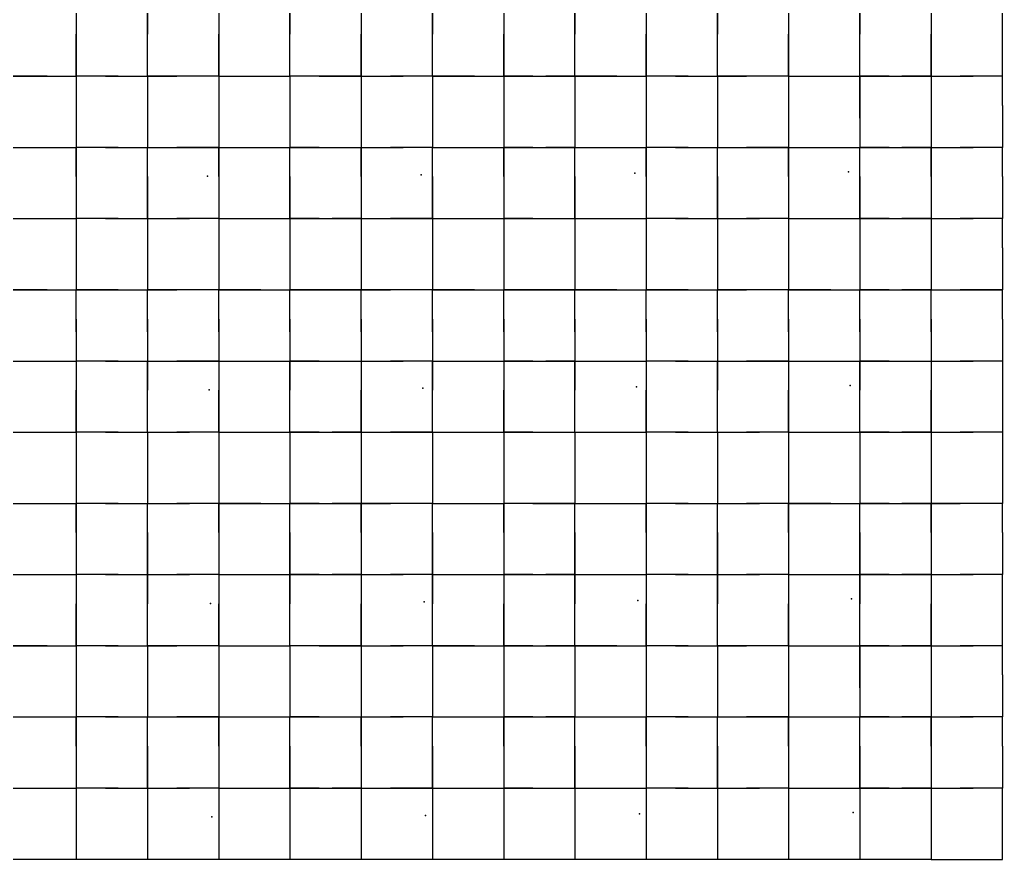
# Model space of a CAD drawing. Header units: metres. Extents: x 0 to 438, y -24 to 612.
# Drawn here: x 235.8 to 360, y 0 to 106.2 of the extents above; entities that cross this region are included whole.
import ezdxf

# ---------------------------------------------------------------- set-up
doc = ezdxf.new("R2010")
doc.units = ezdxf.units.M
doc.layers.add('LAYER_01_CUT', color=7, linetype='Continuous')
doc.layers.add('LAYER_04_GRID', color=7, linetype='Continuous')

msp = doc.modelspace()

# ---------------------------------------------------------------- linework, layer by layer
at = {"layer": 'LAYER_01_CUT'}
for points in [[(360, 140.31), (360, 135), (360, 131.31), (360, 126), (360, 122.31), (360, 117), (356.31, 117), (351, 117), (351, 111.69), (351, 108), (351, 102.69), (351, 99), (351, 93.69), (351, 90), (351, 84.69), (351, 81), (351, 75.69), (351, 72), (356.31, 72), (360, 72), (354.69, 72)], [(248.31, 117), (243, 117), (243, 111.69), (243, 108), (243, 102.69), (243, 99), (243, 93.69)], [(266.31, 117), (261, 117), (261, 111.69), (261, 108), (261, 102.69), (261, 99), (261, 93.69)], [(284.31, 117), (279, 117), (279, 111.69), (279, 108), (279, 102.69), (279, 99), (279, 93.69)], [(302.31, 117), (297, 117), (297, 111.69), (297, 108), (297, 102.69), (297, 99), (297, 93.69)], [(320.31, 117), (315, 117), (315, 111.69), (315, 108), (315, 102.69), (315, 99), (315, 93.69)], [(338.31, 117), (333, 117), (333, 111.69), (333, 108), (333, 102.69), (333, 99), (333, 93.69)], [(243, 108), (243, 104.31)], [(252, 102.69), (252, 108), (252, 104.31)], [(261, 108), (261, 104.31)], [(270, 102.69), (270, 108), (270, 104.31)], [(279, 108), (279, 104.31)], [(288, 102.69), (288, 108), (288, 104.31)], [(297, 108), (297, 104.31)], [(306, 102.69), (306, 108), (306, 104.31)], [(315, 108), (315, 104.31)], [(324, 102.69), (324, 108), (324, 104.31)], [(333, 108), (333, 104.31)], [(342, 102.69), (342, 108), (342, 104.31)], [(351, 108), (351, 104.31)], [(360, 95.31), (360, 99), (360, 104.31), (360, 108), (356.31, 108)], [(243, 99), (243, 104.31)], [(252, 99), (252, 104.31)], [(261, 99), (261, 104.31)], [(270, 99), (270, 104.31)], [(279, 99), (279, 104.31)], [(288, 99), (288, 104.31)], [(297, 99), (297, 104.31)], [(306, 99), (306, 104.31)], [(315, 99), (315, 104.31)], [(324, 99), (324, 104.31)], [(333, 99), (333, 104.31)], [(342, 99), (342, 104.31)], [(351, 99), (351, 104.31)], [(252, 99), (252, 102.69)], [(270, 99), (270, 102.69)], [(288, 99), (288, 102.69)], [(306, 99), (306, 102.69)], [(324, 99), (324, 102.69)], [(342, 99), (342, 102.69)], [(239.31, 99), (234, 99), (234, 93.69)], [(234, 99), (237.69, 99)], [(237.69, 99), (243, 99)], [(239.31, 99), (243, 99)], [(248.31, 99), (243, 99)], [(246.69, 99), (243, 99)], [(243, 99), (243, 95.31)], [(246.69, 99), (252, 99)], [(248.31, 99), (252, 99)], [(257.31, 99), (252, 99), (252, 93.69)], [(252, 99), (252, 95.31)], [(252, 99), (255.69, 99)], [(261, 99), (255.69, 99)], [(261, 99), (257.31, 99)], [(261, 99), (261, 95.31)], [(261, 99), (266.31, 99)], [(261, 99), (264.69, 99)], [(264.69, 99), (270, 99)], [(266.31, 99), (270, 99)], [(275.31, 99), (270, 99), (270, 93.69)], [(273.69, 99), (270, 99)], [(270, 99), (270, 95.31)], [(273.69, 99), (279, 99)], [(279, 99), (275.31, 99)], [(279, 99), (279, 95.31)], [(279, 99), (284.31, 99)], [(279, 99), (282.69, 99)], [(288, 99), (282.69, 99)], [(288, 99), (284.31, 99)], [(293.31, 99), (288, 99), (288, 93.69)], [(288, 99), (288, 95.31)], [(288, 99), (291.69, 99)], [(291.69, 99), (297, 99)], [(293.31, 99), (297, 99)], [(300.69, 99), (297, 99)], [(297, 99), (297, 95.31)], [(297, 99), (302.31, 99)], [(300.69, 99), (306, 99)], [(306, 99), (302.31, 99)], [(311.31, 99), (306, 99), (306, 93.69)], [(306, 99), (306, 95.31)], [(306, 99), (309.69, 99)], [(309.69, 99), (315, 99)], [(311.31, 99), (315, 99)], [(320.31, 99), (315, 99)], [(318.69, 99), (315, 99)], [(315, 99), (315, 95.31)], [(318.69, 99), (324, 99)], [(320.31, 99), (324, 99)], [(329.31, 99), (324, 99), (324, 93.69)], [(324, 99), (324, 95.31)], [(324, 99), (327.69, 99)], [(333, 99), (327.69, 99)], [(333, 99), (329.31, 99)], [(333, 99), (333, 95.31)], [(333, 99), (338.31, 99)], [(333, 99), (336.69, 99)], [(336.69, 99), (342, 99)], [(338.31, 99), (342, 99)], [(342, 93.69), (342, 99), (342, 95.31)], [(345.69, 99), (342, 99)], [(342, 99), (347.31, 99)], [(345.69, 99), (351, 99)], [(351, 99), (347.31, 99)], [(351, 99), (351, 95.31)], [(351, 99), (356.31, 99)], [(351, 99), (354.69, 99)], [(360, 99), (354.69, 99)], [(360, 99), (356.31, 99)], [(243, 95.31), (243, 90)], [(252, 95.31), (252, 90)], [(261, 95.31), (261, 90)], [(270, 95.31), (270, 90)], [(279, 95.31), (279, 90)], [(288, 95.31), (288, 90)], [(297, 95.31), (297, 90)], [(306, 95.31), (306, 90)], [(315, 95.31), (315, 90)], [(324, 95.31), (324, 90)], [(333, 95.31), (333, 90)], [(342, 95.31), (342, 90)], [(351, 95.31), (351, 90)], [(360, 95.31), (360, 90)], [(243, 93.69), (243, 90)], [(252, 93.69), (252, 90)], [(261, 93.69), (261, 90)], [(270, 93.69), (270, 90)], [(279, 93.69), (279, 90)], [(288, 93.69), (288, 90)], [(297, 93.69), (297, 90)], [(306, 93.69), (306, 90)], [(315, 93.69), (315, 90)], [(324, 93.69), (324, 90)], [(333, 93.69), (333, 90)], [(342, 93.69), (342, 90)], [(234, 84.69), (234, 90), (239.31, 90), (243, 90), (243, 84.69), (243, 81), (243, 75.69)], [(234, 90), (237.69, 90)], [(237.69, 90), (243, 90)], [(248.31, 90), (243, 90)], [(246.69, 90), (243, 90)], [(243, 86.31), (243, 90)], [(246.69, 90), (252, 90)], [(248.31, 90), (252, 90)], [(252, 84.69), (252, 90), (257.31, 90), (261, 90), (261, 84.69), (261, 81), (261, 75.69)], [(252, 86.31), (252, 90)], [(252, 90), (255.69, 90)], [(261, 90), (255.69, 90)], [(261, 86.31), (261, 90)], [(261, 90), (266.31, 90)], [(261, 90), (264.69, 90)], [(264.69, 90), (270, 90)], [(266.31, 90), (270, 90)], [(270, 84.69), (270, 90), (275.31, 90), (279, 90), (279, 84.69), (279, 81), (279, 75.69)], [(273.69, 90), (270, 90)], [(270, 86.31), (270, 90)], [(273.69, 90), (279, 90)], [(279, 86.31), (279, 90)], [(279, 90), (284.31, 90)], [(279, 90), (282.69, 90)], [(288, 90), (282.69, 90)], [(288, 90), (284.31, 90)], [(288, 84.69), (288, 90), (293.31, 90), (297, 90), (297, 84.69), (297, 81), (297, 75.69)], [(288, 86.31), (288, 90)], [(288, 90), (291.69, 90)], [(291.69, 90), (297, 90)], [(300.69, 90), (297, 90)], [(297, 86.31), (297, 90)], [(297, 90), (302.31, 90)], [(300.69, 90), (306, 90)], [(306, 90), (302.31, 90)], [(306, 84.69), (306, 90), (311.31, 90), (315, 90), (315, 84.69), (315, 81), (315, 75.69)], [(306, 86.31), (306, 90)], [(306, 90), (309.69, 90)], [(309.69, 90), (315, 90)], [(320.31, 90), (315, 90)], [(318.69, 90), (315, 90)], [(315, 86.31), (315, 90)], [(318.69, 90), (324, 90)], [(320.31, 90), (324, 90)], [(324, 84.69), (324, 90), (329.31, 90), (333, 90), (333, 84.69), (333, 81), (333, 75.69)], [(324, 86.31), (324, 90)], [(324, 90), (327.69, 90)], [(333, 90), (327.69, 90)], [(333, 86.31), (333, 90)], [(333, 90), (338.31, 90)], [(333, 90), (336.69, 90)], [(336.69, 90), (342, 90)], [(338.31, 90), (342, 90)], [(342, 84.69), (342, 90), (347.31, 90)], [(345.69, 90), (342, 90)], [(342, 86.31), (342, 90)], [(345.69, 90), (351, 90)], [(351, 90), (347.31, 90)], [(351, 86.31), (351, 90)], [(351, 90), (356.31, 90)], [(351, 90), (354.69, 90)], [(360, 90), (354.69, 90)], [(360, 86.31), (360, 90), (356.31, 90)], [(243, 86.31), (243, 81)], [(252, 86.31), (252, 81)], [(261, 86.31), (261, 81)], [(270, 86.31), (270, 81)], [(279, 86.31), (279, 81)], [(288, 86.31), (288, 81)], [(297, 86.31), (297, 81)], [(306, 86.31), (306, 81)], [(315, 86.31), (315, 81)], [(324, 86.31), (324, 81)], [(333, 86.31), (333, 81)], [(342, 86.31), (342, 81)], [(351, 86.31), (351, 81)], [(360, 86.31), (360, 81)], [(252, 81), (252, 84.69)], [(270, 81), (270, 84.69)], [(288, 81), (288, 84.69)], [(306, 81), (306, 84.69)], [(324, 81), (324, 84.69)], [(342, 81), (342, 84.69)], [(234, 81), (239.31, 81)], [(234, 81), (237.69, 81)], [(237.69, 81), (243, 81)], [(239.31, 81), (243, 81)], [(248.31, 81), (243, 81)], [(246.69, 81), (243, 81)], [(243, 81), (243, 77.31)], [(246.69, 81), (252, 81)], [(248.31, 81), (252, 81), (252, 75.69)], [(252, 81), (252, 77.31)], [(252, 81), (257.31, 81)], [(252, 81), (255.69, 81)], [(261, 81), (255.69, 81)], [(261, 81), (257.31, 81)], [(261, 81), (261, 77.31)], [(261, 81), (266.31, 81)], [(261, 81), (264.69, 81)], [(264.69, 81), (270, 81)], [(266.31, 81), (270, 81), (270, 75.69)], [(273.69, 81), (270, 81)], [(270, 81), (270, 77.31)], [(270, 81), (275.31, 81)], [(273.69, 81), (279, 81)], [(279, 81), (275.31, 81)], [(279, 81), (279, 77.31)], [(279, 81), (284.31, 81)], [(279, 81), (282.69, 81)], [(288, 81), (282.69, 81)], [(284.31, 81), (288, 81), (288, 75.69)], [(288, 81), (288, 77.31)], [(288, 81), (293.31, 81)], [(288, 81), (291.69, 81)], [(291.69, 81), (297, 81)], [(293.31, 81), (297, 81)], [(300.69, 81), (297, 81)], [(297, 81), (297, 77.31)], [(297, 81), (302.31, 81)], [(300.69, 81), (306, 81)], [(302.31, 81), (306, 81), (306, 75.69)], [(306, 81), (306, 77.31)], [(306, 81), (311.31, 81)], [(306, 81), (309.69, 81)], [(309.69, 81), (315, 81)], [(311.31, 81), (315, 81)], [(320.31, 81), (315, 81)], [(318.69, 81), (315, 81)], [(315, 81), (315, 77.31)], [(318.69, 81), (324, 81)], [(320.31, 81), (324, 81), (324, 75.69)], [(324, 81), (324, 77.31)], [(324, 81), (329.31, 81)], [(324, 81), (327.69, 81)], [(333, 81), (327.69, 81)], [(333, 81), (329.31, 81)], [(333, 81), (333, 77.31)], [(333, 81), (338.31, 81)], [(333, 81), (336.69, 81)], [(336.69, 81), (342, 81)], [(338.31, 81), (342, 81), (342, 75.69)], [(345.69, 81), (342, 81)], [(342, 81), (342, 77.31)], [(342, 81), (347.31, 81)], [(345.69, 81), (351, 81)], [(351, 81), (347.31, 81)], [(351, 81), (351, 77.31)], [(351, 81), (356.31, 81)], [(351, 81), (354.69, 81)], [(360, 81), (354.69, 81)], [(360, 77.31), (360, 81), (356.31, 81)], [(243, 77.31), (243, 72)], [(252, 77.31), (252, 72)], [(261, 77.31), (261, 72)], [(270, 77.31), (270, 72)], [(279, 77.31), (279, 72)], [(288, 77.31), (288, 72)], [(297, 77.31), (297, 72)], [(306, 77.31), (306, 72)], [(315, 77.31), (315, 72)], [(324, 77.31), (324, 72)], [(333, 77.31), (333, 72)], [(342, 77.31), (342, 72)], [(351, 77.31), (351, 72)], [(360, 77.31), (360, 72)], [(243, 75.69), (243, 72)], [(252, 75.69), (252, 72)], [(261, 75.69), (261, 72)], [(270, 75.69), (270, 72)], [(279, 75.69), (279, 72)], [(288, 75.69), (288, 72)], [(297, 75.69), (297, 72)], [(306, 75.69), (306, 72)], [(315, 75.69), (315, 72)], [(324, 75.69), (324, 72)], [(333, 75.69), (333, 72)], [(342, 75.69), (342, 72)], [(239.31, 72), (234, 72), (237.69, 72)], [(237.69, 72), (243, 72)], [(239.31, 72), (243, 72)], [(248.31, 72), (243, 72), (246.69, 72)], [(243, 66.69), (243, 72)], [(243, 68.31), (243, 72)], [(246.69, 72), (252, 72)], [(248.31, 72), (252, 72)], [(257.31, 72), (252, 72), (255.69, 72)], [(252, 66.69), (252, 72)], [(252, 68.31), (252, 72)], [(261, 72), (255.69, 72)], [(261, 72), (257.31, 72)], [(266.31, 72), (261, 72), (264.69, 72)], [(261, 66.69), (261, 72)], [(261, 68.31), (261, 72)], [(264.69, 72), (270, 72)], [(266.31, 72), (270, 72)], [(275.31, 72), (270, 72), (273.69, 72)], [(270, 66.69), (270, 72)], [(270, 68.31), (270, 72)], [(273.69, 72), (279, 72)], [(279, 72), (275.31, 72)], [(284.31, 72), (279, 72), (282.69, 72)], [(279, 66.69), (279, 72)], [(279, 68.31), (279, 72)], [(288, 72), (282.69, 72)], [(288, 72), (284.31, 72)], [(293.31, 72), (288, 72), (291.69, 72)], [(288, 66.69), (288, 72)], [(288, 68.31), (288, 72)], [(291.69, 72), (297, 72)], [(293.31, 72), (297, 72)], [(302.31, 72), (297, 72), (300.69, 72)], [(297, 66.69), (297, 72)], [(297, 68.31), (297, 72)], [(300.69, 72), (306, 72)], [(306, 72), (302.31, 72)], [(311.31, 72), (306, 72), (309.69, 72)], [(306, 66.69), (306, 72)], [(306, 68.31), (306, 72)], [(309.69, 72), (315, 72)], [(311.31, 72), (315, 72)], [(320.31, 72), (315, 72), (318.69, 72)], [(315, 66.69), (315, 72)], [(315, 68.31), (315, 72)], [(318.69, 72), (324, 72)], [(320.31, 72), (324, 72)], [(329.31, 72), (324, 72), (327.69, 72)], [(324, 66.69), (324, 72)], [(324, 68.31), (324, 72)], [(333, 72), (327.69, 72)], [(333, 72), (329.31, 72)], [(338.31, 72), (333, 72), (336.69, 72)], [(333, 66.69), (333, 72)], [(333, 68.31), (333, 72)], [(336.69, 72), (342, 72)], [(338.31, 72), (342, 72)], [(342, 66.69), (342, 72), (347.31, 72)], [(345.69, 72), (342, 72)], [(342, 68.31), (342, 72)], [(345.69, 72), (351, 72)], [(351, 72), (347.31, 72)], [(351, 66.69), (351, 72)], [(351, 68.31), (351, 72)], [(351, 72), (354.69, 72)], [(360, 68.31), (360, 72)], [(243, 68.31), (243, 63)], [(252, 68.31), (252, 63)], [(261, 68.31), (261, 63)], [(270, 68.31), (270, 63)], [(279, 68.31), (279, 63)], [(288, 68.31), (288, 63)], [(297, 68.31), (297, 63)], [(306, 68.31), (306, 63)], [(315, 68.31), (315, 63)], [(324, 68.31), (324, 63)], [(333, 68.31), (333, 63)], [(342, 68.31), (342, 63)], [(360, 68.31), (360, 63), (360, 59.31), (360, 54), (360, 50.31), (360, 45), (356.31, 45), (351, 45), (351, 39.69), (351, 36), (351, 30.69), (351, 27), (351, 21.69), (351, 18), (351, 12.69), (351, 9), (351, 3.69), (351, 0), (356.31, 0), (360, 0), (360, 5.31), (360, 9), (356.31, 9)], [(351, 68.31), (351, 63)], [(243, 66.69), (243, 63)], [(252, 66.69), (252, 63)], [(261, 66.69), (261, 63)], [(270, 66.69), (270, 63)], [(279, 66.69), (279, 63)], [(288, 66.69), (288, 63)], [(297, 66.69), (297, 63)], [(306, 66.69), (306, 63)], [(315, 66.69), (315, 63)], [(324, 66.69), (324, 63)], [(333, 66.69), (333, 63)], [(342, 66.69), (342, 63)], [(351, 66.69), (351, 63)], [(234, 63), (239.31, 63)], [(234, 63), (237.69, 63)], [(237.69, 63), (243, 63)], [(239.31, 63), (243, 63), (243, 57.69), (243, 54), (243, 48.69)], [(248.31, 63), (243, 63)], [(246.69, 63), (243, 63)], [(243, 63), (243, 59.31)], [(246.69, 63), (252, 63)], [(248.31, 63), (252, 63)], [(252, 57.69), (252, 63), (252, 59.31)], [(252, 63), (257.31, 63)], [(252, 63), (255.69, 63)], [(261, 63), (255.69, 63)], [(257.31, 63), (261, 63), (261, 57.69), (261, 54), (261, 48.69)], [(261, 63), (261, 59.31)], [(261, 63), (266.31, 63)], [(261, 63), (264.69, 63)], [(264.69, 63), (270, 63)], [(266.31, 63), (270, 63)], [(270, 57.69), (270, 63), (270, 59.31)], [(273.69, 63), (270, 63)], [(270, 63), (275.31, 63)], [(273.69, 63), (279, 63)], [(275.31, 63), (279, 63), (279, 57.69), (279, 54), (279, 48.69)], [(279, 63), (279, 59.31)], [(279, 63), (284.31, 63)], [(279, 63), (282.69, 63)], [(288, 63), (282.69, 63)], [(288, 63), (284.31, 63)], [(288, 57.69), (288, 63), (288, 59.31)], [(288, 63), (293.31, 63)], [(288, 63), (291.69, 63)], [(291.69, 63), (297, 63)], [(293.31, 63), (297, 63), (297, 57.69), (297, 54), (297, 48.69)], [(300.69, 63), (297, 63)], [(297, 63), (297, 59.31)], [(297, 63), (302.31, 63)], [(300.69, 63), (306, 63)], [(306, 63), (302.31, 63)], [(306, 57.69), (306, 63), (306, 59.31)], [(306, 63), (311.31, 63)], [(306, 63), (309.69, 63)], [(309.69, 63), (315, 63)], [(311.31, 63), (315, 63), (315, 57.69), (315, 54), (315, 48.69)], [(320.31, 63), (315, 63)], [(318.69, 63), (315, 63)], [(315, 63), (315, 59.31)], [(318.69, 63), (324, 63)], [(320.31, 63), (324, 63)], [(324, 57.69), (324, 63), (324, 59.31)], [(324, 63), (329.31, 63)], [(324, 63), (327.69, 63)], [(333, 63), (327.69, 63)], [(329.31, 63), (333, 63), (333, 57.69), (333, 54), (333, 48.69)], [(333, 63), (333, 59.31)], [(333, 63), (338.31, 63)], [(333, 63), (336.69, 63)], [(336.69, 63), (342, 63)], [(338.31, 63), (342, 63)], [(342, 57.69), (342, 63), (342, 59.31)], [(345.69, 63), (342, 63)], [(342, 63), (347.31, 63)], [(345.69, 63), (351, 63)], [(347.31, 63), (351, 63), (351, 57.69), (351, 54), (351, 48.69)], [(351, 63), (351, 59.31)], [(351, 63), (356.31, 63)], [(351, 63), (354.69, 63)], [(360, 63), (354.69, 63)], [(360, 63), (356.31, 63)], [(243, 54), (243, 59.31)], [(252, 54), (252, 59.31)], [(261, 54), (261, 59.31)], [(270, 54), (270, 59.31)], [(279, 54), (279, 59.31)], [(288, 54), (288, 59.31)], [(297, 54), (297, 59.31)], [(306, 54), (306, 59.31)], [(315, 54), (315, 59.31)], [(324, 54), (324, 59.31)], [(333, 54), (333, 59.31)], [(342, 54), (342, 59.31)], [(351, 54), (351, 59.31)], [(252, 54), (252, 57.69)], [(270, 54), (270, 57.69)], [(288, 54), (288, 57.69)], [(306, 54), (306, 57.69)], [(324, 54), (324, 57.69)], [(342, 54), (342, 57.69)], [(234, 54), (239.31, 54)], [(234, 54), (237.69, 54)], [(237.69, 54), (243, 54)], [(239.31, 54), (243, 54)], [(248.31, 54), (243, 54)], [(246.69, 54), (243, 54)], [(243, 54), (243, 50.31)], [(246.69, 54), (252, 54)], [(248.31, 54), (252, 54), (252, 48.69)], [(252, 54), (252, 50.31)], [(252, 54), (257.31, 54)], [(252, 54), (255.69, 54)], [(261, 54), (255.69, 54)], [(261, 54), (257.31, 54)], [(261, 54), (261, 50.31)], [(261, 54), (266.31, 54)], [(261, 54), (264.69, 54)], [(264.69, 54), (270, 54)], [(266.31, 54), (270, 54), (270, 48.69)], [(273.69, 54), (270, 54)], [(270, 54), (270, 50.31)], [(270, 54), (275.31, 54)], [(273.69, 54), (279, 54)], [(279, 54), (275.31, 54)], [(279, 54), (279, 50.31)], [(279, 54), (284.31, 54)], [(279, 54), (282.69, 54)], [(288, 54), (282.69, 54)], [(284.31, 54), (288, 54), (288, 48.69)], [(288, 54), (288, 50.31)], [(288, 54), (293.31, 54)], [(288, 54), (291.69, 54)], [(291.69, 54), (297, 54)], [(293.31, 54), (297, 54)], [(300.69, 54), (297, 54)], [(297, 54), (297, 50.31)], [(297, 54), (302.31, 54)], [(300.69, 54), (306, 54)], [(302.31, 54), (306, 54), (306, 48.69)], [(306, 54), (306, 50.31)], [(306, 54), (311.31, 54)], [(306, 54), (309.69, 54)], [(309.69, 54), (315, 54)], [(311.31, 54), (315, 54)], [(320.31, 54), (315, 54)], [(318.69, 54), (315, 54)], [(315, 54), (315, 50.31)], [(318.69, 54), (324, 54)], [(320.31, 54), (324, 54), (324, 48.69)], [(324, 54), (324, 50.31)], [(324, 54), (329.31, 54)], [(324, 54), (327.69, 54)], [(333, 54), (327.69, 54)], [(333, 54), (329.31, 54)], [(333, 54), (333, 50.31)], [(333, 54), (338.31, 54)], [(333, 54), (336.69, 54)], [(336.69, 54), (342, 54)], [(338.31, 54), (342, 54), (342, 48.69)], [(345.69, 54), (342, 54)], [(342, 54), (342, 50.31)], [(342, 54), (347.31, 54)], [(345.69, 54), (351, 54)], [(351, 54), (347.31, 54)], [(351, 54), (351, 50.31)], [(351, 54), (356.31, 54)], [(351, 54), (354.69, 54)], [(360, 54), (354.69, 54)], [(360, 54), (356.31, 54)], [(243, 50.31), (243, 45)], [(252, 50.31), (252, 45)], [(261, 50.31), (261, 45)], [(270, 50.31), (270, 45)], [(279, 50.31), (279, 45)], [(288, 50.31), (288, 45)], [(297, 50.31), (297, 45)], [(306, 50.31), (306, 45)], [(315, 50.31), (315, 45)], [(324, 50.31), (324, 45)], [(333, 50.31), (333, 45)], [(342, 50.31), (342, 45)], [(351, 50.31), (351, 45)], [(243, 48.69), (243, 45)], [(252, 48.69), (252, 45)], [(261, 48.69), (261, 45)], [(270, 48.69), (270, 45)], [(279, 48.69), (279, 45)], [(288, 48.69), (288, 45)], [(297, 48.69), (297, 45)], [(306, 48.69), (306, 45)], [(315, 48.69), (315, 45)], [(324, 48.69), (324, 45)], [(333, 48.69), (333, 45)], [(342, 48.69), (342, 45)], [(351, 48.69), (351, 45)], [(234, 39.69), (234, 45), (239.31, 45)], [(234, 45), (237.69, 45)], [(237.69, 45), (243, 45)], [(239.31, 45), (243, 45)], [(248.31, 45), (243, 45), (243, 39.69), (243, 36), (243, 30.69), (243, 27), (243, 21.69)], [(246.69, 45), (243, 45)], [(243, 41.31), (243, 45)], [(246.69, 45), (252, 45)], [(248.31, 45), (252, 45)], [(252, 39.69), (252, 45), (257.31, 45)], [(252, 41.31), (252, 45)], [(252, 45), (255.69, 45)], [(261, 45), (255.69, 45)], [(261, 45), (257.31, 45)], [(266.31, 45), (261, 45), (261, 39.69), (261, 36), (261, 30.69), (261, 27), (261, 21.69)], [(261, 41.31), (261, 45)], [(261, 45), (264.69, 45)], [(264.69, 45), (270, 45)], [(266.31, 45), (270, 45)], [(270, 39.69), (270, 45), (275.31, 45)], [(273.69, 45), (270, 45)], [(270, 41.31), (270, 45)], [(273.69, 45), (279, 45)], [(279, 45), (275.31, 45)], [(284.31, 45), (279, 45), (279, 39.69), (279, 36), (279, 30.69), (279, 27), (279, 21.69)], [(279, 41.31), (279, 45)], [(279, 45), (282.69, 45)], [(288, 45), (282.69, 45)], [(288, 45), (284.31, 45)], [(288, 39.69), (288, 45), (293.31, 45)], [(288, 41.31), (288, 45)], [(288, 45), (291.69, 45)], [(291.69, 45), (297, 45)], [(293.31, 45), (297, 45)], [(302.31, 45), (297, 45), (297, 39.69), (297, 36), (297, 30.69), (297, 27), (297, 21.69)], [(300.69, 45), (297, 45)], [(297, 41.31), (297, 45)], [(300.69, 45), (306, 45)], [(306, 45), (302.31, 45)], [(306, 39.69), (306, 45), (311.31, 45)], [(306, 41.31), (306, 45)], [(306, 45), (309.69, 45)], [(309.69, 45), (315, 45)], [(311.31, 45), (315, 45)], [(320.31, 45), (315, 45), (315, 39.69), (315, 36), (315, 30.69), (315, 27), (315, 21.69)], [(318.69, 45), (315, 45)], [(315, 41.31), (315, 45)], [(318.69, 45), (324, 45)], [(320.31, 45), (324, 45)], [(324, 39.69), (324, 45), (329.31, 45)], [(324, 41.31), (324, 45)], [(324, 45), (327.69, 45)], [(333, 45), (327.69, 45)], [(333, 45), (329.31, 45)], [(338.31, 45), (333, 45), (333, 39.69), (333, 36), (333, 30.69), (333, 27), (333, 21.69)], [(333, 41.31), (333, 45)], [(333, 45), (336.69, 45)], [(336.69, 45), (342, 45)], [(338.31, 45), (342, 45)], [(342, 39.69), (342, 45), (347.31, 45)], [(345.69, 45), (342, 45)], [(342, 41.31), (342, 45)], [(345.69, 45), (351, 45)], [(351, 45), (347.31, 45)], [(351, 41.31), (351, 45)], [(351, 45), (354.69, 45)], [(360, 45), (354.69, 45)], [(360, 41.31), (360, 45)], [(243, 41.31), (243, 36)], [(252, 41.31), (252, 36)], [(261, 41.31), (261, 36)], [(270, 41.31), (270, 36)], [(279, 41.31), (279, 36)], [(288, 41.31), (288, 36)], [(297, 41.31), (297, 36)], [(306, 41.31), (306, 36)], [(315, 41.31), (315, 36)], [(324, 41.31), (324, 36)], [(333, 41.31), (333, 36)], [(342, 41.31), (342, 36)], [(351, 41.31), (351, 36)], [(360, 41.31), (360, 36)], [(252, 36), (252, 39.69)], [(270, 36), (270, 39.69)], [(288, 36), (288, 39.69)], [(306, 36), (306, 39.69)], [(324, 36), (324, 39.69)], [(342, 36), (342, 39.69)], [(234, 36), (239.31, 36)], [(234, 36), (237.69, 36)], [(237.69, 36), (243, 36)], [(239.31, 36), (243, 36)], [(248.31, 36), (243, 36)], [(246.69, 36), (243, 36)], [(243, 36), (243, 32.31)], [(246.69, 36), (252, 36)], [(248.31, 36), (252, 36)], [(252, 30.69), (252, 36), (252, 32.31)], [(252, 36), (257.31, 36)], [(252, 36), (255.69, 36)], [(261, 36), (255.69, 36)], [(261, 36), (257.31, 36)], [(261, 36), (261, 32.31)], [(261, 36), (266.31, 36)], [(261, 36), (264.69, 36)], [(264.69, 36), (270, 36)], [(266.31, 36), (270, 36)], [(270, 30.69), (270, 36), (270, 32.31)], [(273.69, 36), (270, 36)], [(270, 36), (275.31, 36)], [(273.69, 36), (279, 36)], [(279, 36), (275.31, 36)], [(279, 36), (279, 32.31)], [(279, 36), (284.31, 36)], [(279, 36), (282.69, 36)], [(288, 36), (282.69, 36)], [(288, 36), (284.31, 36)], [(288, 30.69), (288, 36), (288, 32.31)], [(288, 36), (293.31, 36)], [(288, 36), (291.69, 36)], [(291.69, 36), (297, 36)], [(293.31, 36), (297, 36)], [(300.69, 36), (297, 36)], [(297, 36), (297, 32.31)], [(297, 36), (302.31, 36)], [(300.69, 36), (306, 36)], [(306, 36), (302.31, 36)], [(306, 30.69), (306, 36), (306, 32.31)], [(306, 36), (311.31, 36)], [(306, 36), (309.69, 36)], [(309.69, 36), (315, 36)], [(311.31, 36), (315, 36)], [(320.31, 36), (315, 36)], [(318.69, 36), (315, 36)], [(315, 36), (315, 32.31)], [(318.69, 36), (324, 36)], [(320.31, 36), (324, 36)], [(324, 30.69), (324, 36), (324, 32.31)], [(324, 36), (329.31, 36)], [(324, 36), (327.69, 36)], [(333, 36), (327.69, 36)], [(333, 36), (329.31, 36)], [(333, 36), (333, 32.31)], [(333, 36), (338.31, 36)], [(333, 36), (336.69, 36)], [(336.69, 36), (342, 36)], [(338.31, 36), (342, 36)], [(342, 30.69), (342, 36), (342, 32.31)], [(345.69, 36), (342, 36)], [(342, 36), (347.31, 36)], [(345.69, 36), (351, 36)], [(351, 36), (347.31, 36)], [(351, 36), (351, 32.31)], [(351, 36), (356.31, 36)], [(351, 36), (354.69, 36)], [(360, 36), (354.69, 36)], [(360, 23.31), (360, 27), (360, 32.31), (360, 36), (356.31, 36)], [(243, 27), (243, 32.31)], [(252, 27), (252, 32.31)], [(261, 27), (261, 32.31)], [(270, 27), (270, 32.31)], [(279, 27), (279, 32.31)], [(288, 27), (288, 32.31)], [(297, 27), (297, 32.31)], [(306, 27), (306, 32.31)], [(315, 27), (315, 32.31)], [(324, 27), (324, 32.31)], [(333, 27), (333, 32.31)], [(342, 27), (342, 32.31)], [(351, 27), (351, 32.31)], [(252, 27), (252, 30.69)], [(270, 27), (270, 30.69)], [(288, 27), (288, 30.69)], [(306, 27), (306, 30.69)], [(324, 27), (324, 30.69)], [(342, 27), (342, 30.69)], [(239.31, 27), (234, 27), (234, 21.69)], [(234, 27), (237.69, 27)], [(237.69, 27), (243, 27)], [(239.31, 27), (243, 27)], [(248.31, 27), (243, 27)], [(246.69, 27), (243, 27)], [(243, 27), (243, 23.31)], [(246.69, 27), (252, 27)], [(248.31, 27), (252, 27)], [(257.31, 27), (252, 27), (252, 21.69)], [(252, 27), (252, 23.31)], [(252, 27), (255.69, 27)], [(261, 27), (255.69, 27)], [(261, 27), (257.31, 27)], [(261, 27), (261, 23.31)], [(261, 27), (266.31, 27)], [(261, 27), (264.69, 27)], [(264.69, 27), (270, 27)], [(266.31, 27), (270, 27)], [(275.31, 27), (270, 27), (270, 21.69)], [(273.69, 27), (270, 27)], [(270, 27), (270, 23.31)], [(273.69, 27), (279, 27)], [(279, 27), (275.31, 27)], [(279, 27), (279, 23.31)], [(279, 27), (284.31, 27)], [(279, 27), (282.69, 27)], [(288, 27), (282.69, 27)], [(288, 27), (284.31, 27)], [(293.31, 27), (288, 27), (288, 21.69)], [(288, 27), (288, 23.31)], [(288, 27), (291.69, 27)], [(291.69, 27), (297, 27)], [(293.31, 27), (297, 27)], [(300.69, 27), (297, 27)], [(297, 27), (297, 23.31)], [(297, 27), (302.31, 27)], [(300.69, 27), (306, 27)], [(306, 27), (302.31, 27)], [(311.31, 27), (306, 27), (306, 21.69)], [(306, 27), (306, 23.31)], [(306, 27), (309.69, 27)], [(309.69, 27), (315, 27)], [(311.31, 27), (315, 27)], [(320.31, 27), (315, 27)], [(318.69, 27), (315, 27)], [(315, 27), (315, 23.31)], [(318.69, 27), (324, 27)], [(320.31, 27), (324, 27)], [(329.31, 27), (324, 27), (324, 21.69)], [(324, 27), (324, 23.31)], [(324, 27), (327.69, 27)], [(333, 27), (327.69, 27)], [(333, 27), (329.31, 27)], [(333, 27), (333, 23.31)], [(333, 27), (338.31, 27)], [(333, 27), (336.69, 27)], [(336.69, 27), (342, 27)], [(338.31, 27), (342, 27)], [(342, 21.69), (342, 27), (342, 23.31)], [(345.69, 27), (342, 27)], [(342, 27), (347.31, 27)], [(345.69, 27), (351, 27)], [(351, 27), (347.31, 27)], [(351, 27), (351, 23.31)], [(351, 27), (356.31, 27)], [(351, 27), (354.69, 27)], [(360, 27), (354.69, 27)], [(360, 27), (356.31, 27)], [(243, 23.31), (243, 18)], [(252, 23.31), (252, 18)], [(261, 23.31), (261, 18)], [(270, 23.31), (270, 18)], [(279, 23.31), (279, 18)], [(288, 23.31), (288, 18)], [(297, 23.31), (297, 18)], [(306, 23.31), (306, 18)], [(315, 23.31), (315, 18)], [(324, 23.31), (324, 18)], [(333, 23.31), (333, 18)], [(342, 23.31), (342, 18)], [(351, 23.31), (351, 18)], [(360, 23.31), (360, 18)], [(243, 21.69), (243, 18)], [(252, 21.69), (252, 18)], [(261, 21.69), (261, 18)], [(270, 21.69), (270, 18)], [(279, 21.69), (279, 18)], [(288, 21.69), (288, 18)], [(297, 21.69), (297, 18)], [(306, 21.69), (306, 18)], [(315, 21.69), (315, 18)], [(324, 21.69), (324, 18)], [(333, 21.69), (333, 18)], [(342, 21.69), (342, 18)], [(234, 12.69), (234, 18), (239.31, 18), (243, 18), (243, 12.69), (243, 9), (243, 3.69)], [(234, 18), (237.69, 18)], [(237.69, 18), (243, 18)], [(248.31, 18), (243, 18)], [(246.69, 18), (243, 18)], [(243, 14.31), (243, 18)], [(246.69, 18), (252, 18)], [(248.31, 18), (252, 18)], [(252, 12.69), (252, 18), (257.31, 18), (261, 18), (261, 12.69), (261, 9), (261, 3.69)], [(252, 14.31), (252, 18)], [(252, 18), (255.69, 18)], [(261, 18), (255.69, 18)], [(261, 14.31), (261, 18)], [(261, 18), (266.31, 18)], [(261, 18), (264.69, 18)], [(264.69, 18), (270, 18)], [(266.31, 18), (270, 18)], [(270, 12.69), (270, 18), (275.31, 18), (279, 18), (279, 12.69), (279, 9), (279, 3.69)], [(273.69, 18), (270, 18)], [(270, 14.31), (270, 18)], [(273.69, 18), (279, 18)], [(279, 14.31), (279, 18)], [(279, 18), (284.31, 18)], [(279, 18), (282.69, 18)], [(288, 18), (282.69, 18)], [(288, 18), (284.31, 18)], [(288, 12.69), (288, 18), (293.31, 18), (297, 18), (297, 12.69), (297, 9), (297, 3.69)], [(288, 14.31), (288, 18)], [(288, 18), (291.69, 18)], [(291.69, 18), (297, 18)], [(300.69, 18), (297, 18)], [(297, 14.31), (297, 18)], [(297, 18), (302.31, 18)], [(300.69, 18), (306, 18)], [(306, 18), (302.31, 18)], [(306, 12.69), (306, 18), (311.31, 18), (315, 18), (315, 12.69), (315, 9), (315, 3.69)], [(306, 14.31), (306, 18)], [(306, 18), (309.69, 18)], [(309.69, 18), (315, 18)], [(320.31, 18), (315, 18)], [(318.69, 18), (315, 18)], [(315, 14.31), (315, 18)], [(318.69, 18), (324, 18)], [(320.31, 18), (324, 18)], [(324, 12.69), (324, 18), (329.31, 18), (333, 18), (333, 12.69), (333, 9), (333, 3.69)], [(324, 14.31), (324, 18)], [(324, 18), (327.69, 18)], [(333, 18), (327.69, 18)], [(333, 14.31), (333, 18)], [(333, 18), (338.31, 18)], [(333, 18), (336.69, 18)], [(336.69, 18), (342, 18)], [(338.31, 18), (342, 18)], [(342, 12.69), (342, 18), (347.31, 18)], [(345.69, 18), (342, 18)], [(342, 14.31), (342, 18)], [(345.69, 18), (351, 18)], [(351, 18), (347.31, 18)], [(351, 14.31), (351, 18)], [(351, 18), (356.31, 18)], [(351, 18), (354.69, 18)], [(360, 18), (354.69, 18)], [(360, 14.31), (360, 18), (356.31, 18)], [(243, 14.31), (243, 9)], [(252, 14.31), (252, 9)], [(261, 14.31), (261, 9)], [(270, 14.31), (270, 9)], [(279, 14.31), (279, 9)], [(288, 14.31), (288, 9)], [(297, 14.31), (297, 9)], [(306, 14.31), (306, 9)], [(315, 14.31), (315, 9)], [(324, 14.31), (324, 9)], [(333, 14.31), (333, 9)], [(342, 14.31), (342, 9)], [(351, 14.31), (351, 9)], [(360, 14.31), (360, 9)], [(252, 9), (252, 12.69)], [(270, 9), (270, 12.69)], [(288, 9), (288, 12.69)], [(306, 9), (306, 12.69)], [(324, 9), (324, 12.69)], [(342, 9), (342, 12.69)], [(234, 9), (239.31, 9)], [(234, 9), (237.69, 9)], [(237.69, 9), (243, 9)], [(239.31, 9), (243, 9)], [(248.31, 9), (243, 9)], [(246.69, 9), (243, 9)], [(243, 9), (243, 5.31)], [(246.69, 9), (252, 9)], [(248.31, 9), (252, 9), (252, 3.69)], [(252, 9), (252, 5.31)], [(252, 9), (257.31, 9)], [(252, 9), (255.69, 9)], [(261, 9), (255.69, 9)], [(261, 9), (257.31, 9)], [(261, 9), (261, 5.31)], [(261, 9), (266.31, 9)], [(261, 9), (264.69, 9)], [(264.69, 9), (270, 9)], [(266.31, 9), (270, 9), (270, 3.69)], [(273.69, 9), (270, 9)], [(270, 9), (270, 5.31)], [(270, 9), (275.31, 9)], [(273.69, 9), (279, 9)], [(279, 9), (275.31, 9)], [(279, 9), (279, 5.31)], [(279, 9), (284.31, 9)], [(279, 9), (282.69, 9)], [(288, 9), (282.69, 9)], [(284.31, 9), (288, 9), (288, 3.69)], [(288, 9), (288, 5.31)], [(288, 9), (293.31, 9)], [(288, 9), (291.69, 9)], [(291.69, 9), (297, 9)], [(293.31, 9), (297, 9)], [(300.69, 9), (297, 9)], [(297, 9), (297, 5.31)], [(297, 9), (302.31, 9)], [(300.69, 9), (306, 9)], [(302.31, 9), (306, 9), (306, 3.69)], [(306, 9), (306, 5.31)], [(306, 9), (311.31, 9)], [(306, 9), (309.69, 9)], [(309.69, 9), (315, 9)], [(311.31, 9), (315, 9)], [(320.31, 9), (315, 9)], [(318.69, 9), (315, 9)], [(315, 9), (315, 5.31)], [(318.69, 9), (324, 9)], [(320.31, 9), (324, 9), (324, 3.69)], [(324, 9), (324, 5.31)], [(324, 9), (329.31, 9)], [(324, 9), (327.69, 9)], [(333, 9), (327.69, 9)], [(333, 9), (329.31, 9)], [(333, 9), (333, 5.31)], [(333, 9), (338.31, 9)], [(333, 9), (336.69, 9)], [(336.69, 9), (342, 9)], [(338.31, 9), (342, 9), (342, 3.69)], [(345.69, 9), (342, 9)], [(342, 9), (342, 5.31)], [(342, 9), (347.31, 9)], [(345.69, 9), (351, 9)], [(351, 9), (347.31, 9)], [(351, 9), (351, 5.31)], [(351, 9), (356.31, 9)], [(351, 9), (354.69, 9)], [(360, 9), (354.69, 9)], [(243, 5.31), (243, 0)], [(252, 5.31), (252, 0)], [(261, 5.31), (261, 0)], [(270, 5.31), (270, 0)], [(279, 5.31), (279, 0)], [(288, 5.31), (288, 0)], [(297, 5.31), (297, 0)], [(306, 5.31), (306, 0)], [(315, 5.31), (315, 0)], [(324, 5.31), (324, 0)], [(333, 5.31), (333, 0)], [(342, 5.31), (342, 0)], [(351, 5.31), (351, 0)], [(243, 3.69), (243, 0)], [(252, 3.69), (252, 0)], [(261, 3.69), (261, 0)], [(270, 3.69), (270, 0)], [(279, 3.69), (279, 0)], [(288, 3.69), (288, 0)], [(297, 3.69), (297, 0)], [(306, 3.69), (306, 0)], [(315, 3.69), (315, 0)], [(324, 3.69), (324, 0)], [(333, 3.69), (333, 0)], [(342, 3.69), (342, 0)], [(347.31, 0), (342, 0), (338.31, 0), (333, 0), (329.31, 0), (324, 0), (320.31, 0), (315, 0), (311.31, 0), (306, 0), (302.31, 0), (297, 0), (293.31, 0), (288, 0), (284.31, 0), (279, 0), (275.31, 0), (270, 0), (266.31, 0), (261, 0), (257.31, 0), (252, 0), (248.31, 0), (243, 0), (239.31, 0), (234, 0)], [(351, 0), (347.31, 0)]]:
    msp.add_lwpolyline(points, dxfattribs=at)
at = {"layer": 'LAYER_04_GRID'}
for p in [(340.58, 86.92), (259.58, 86.36), (286.58, 86.55), (313.58, 86.74), (313.77, 59.74), (340.77, 59.92), (259.77, 59.36), (286.77, 59.55), (259.96, 32.36), (286.96, 32.55), (313.96, 32.74), (340.96, 32.92), (260.14, 5.37), (287.14, 5.55), (314.14, 5.74), (341.14, 5.92)]:
    msp.add_point(p, dxfattribs=at)

doc.saveas('drawing.dxf')
